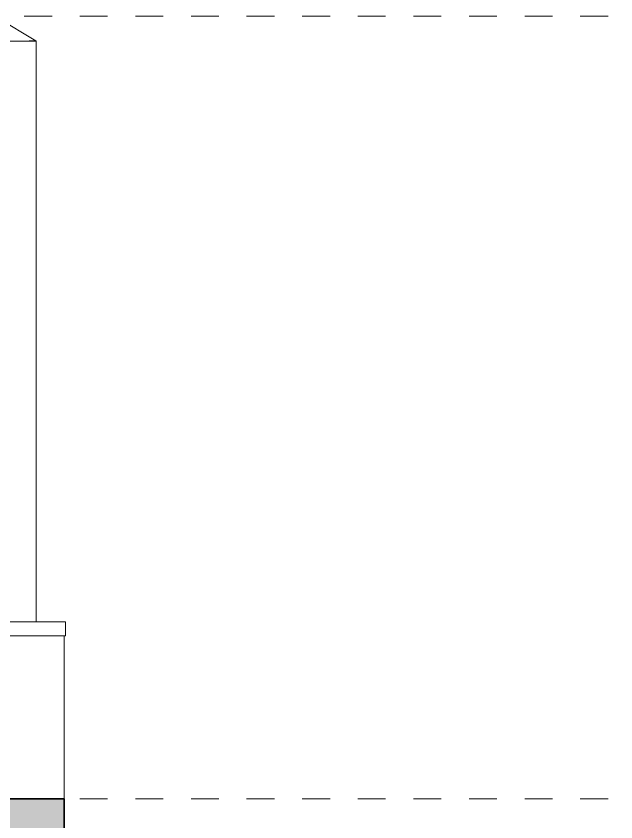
# Model space of a CAD drawing. Header units: metres. Extents: x -3 to 137, y -7 to 15.
# Drawn here: x 94.041 to 96.198, y -0.083 to 2.812 of the extents above; entities that cross this region are included whole.
import ezdxf

# ---------------------------------------------------------------- set-up
doc = ezdxf.new("R2010")
doc.units = ezdxf.units.M
doc.linetypes.add('Centre', pattern=[0.03175, 0.00635, -0.00475, 0.0159, -0.00475])
for name, color, linetype, lineweight in [('A-FLOR', 7, 'Continuous', 9), ('A-FLOR-LEVL', 7, 'Continuous', 9), ('A-FLOR-PATT', 7, 'Continuous', 35), ('A-GENM', 7, 'Continuous', 9), ('A-WALL', 7, 'Continuous', 9), ('I-WALL', 7, 'Continuous', 9)]:
    doc.layers.add(name, color=color, linetype=linetype, lineweight=lineweight)

# ---------------------------------------------------------------- blocks, each defined once
blk = doc.blocks.new('Generic Models 1 - Generic Models 1-2589847-Elevation 5 - a')
at = {"layer": 'A-GENM', "color": 8, "true_color": 0x808080}
for p, q in [((12.9149, 2.8125), (12.9895, 2.8125)), ((13.0083, 2.8125), (13.0457, 2.8125)), ((13.0852, 2.8125), (13.1803, 2.8125)), ((13.5711, 2.8125), (13.6687, 2.8125)), ((13.7085, 2.8125), (13.7459, 2.8125)), ((13.7647, 2.8125), (14.0997, 2.8125)), ((14.1726, 2.8125), (14.2638, 2.8125)), ((14.3367, 2.8125), (17.7681, 2.8125)), ((17.9171, 2.7231), (17.7681, 2.8125)), ((12.9895, 2.7225), (12.9054, 2.7225)), ((13.0455, 2.7225), (13.0083, 2.7225)), ((13.1828, 2.7225), (13.0855, 2.7225)), ((13.3517, 2.7225), (13.1928, 2.7225)), ((13.5614, 2.7225), (13.4025, 2.7225)), ((13.6687, 2.7225), (13.5714, 2.7225)), ((13.7459, 2.7225), (13.7087, 2.7225)), ((14.0997, 2.7225), (13.7647, 2.7225)), ((14.2638, 2.7225), (14.1725, 2.7225)), ((17.9181, 2.7225), (14.3367, 2.7225))]:
    blk.add_line(p, q, dxfattribs=at)

msp = doc.modelspace()

# ---------------------------------------------------------------- hatches: boundary and pattern name
at = {"layer": 'A-FLOR-PATT', "lineweight": 9, "true_color": 0x9a9a9a}
msp.add_hatch(color=253, dxfattribs=at).paths.add_polyline_path([(94.2131, -0.2), (94.2131, 0), (70.1694, 0), (70.1694, -0.2), (94.133, -0.2)])

# ---------------------------------------------------------------- linework, layer by layer
at = {"layer": 'A-FLOR', "lineweight": 35}
for p, q in [((94.2131, 0), (77.3187, 0)), ((94.2131, -0.2), (94.2131, 0))]:
    msp.add_line(p, q, dxfattribs=at)
at = {"layer": 'A-FLOR-LEVL', "color": 253, "linetype": 'Centre', "true_color": 0xaaaaaa}
for p, q in [((64.6698, 2.8125), (99.8139, 2.8125)), ((64.6698, 0), (99.8139, 0))]:
    msp.add_line(p, q, dxfattribs=at)
at = {"layer": 'A-WALL'}
for p, q in [((92.1994, 0.6354), (94.2182, 0.6354)), ((94.2182, 0.6354), (94.2182, 0.5854)), ((94.2182, 0.5854), (92.1963, 0.5854))]:
    msp.add_line(p, q, dxfattribs=at)
at = {"layer": 'I-WALL'}
for p, q in [((94.0881, 2.7225), (90.5317, 2.7225)), ((94.0881, 2.7225), (94.0881, 2.7231)), ((94.0881, 2.7231), (94.1131, 2.7231)), ((94.1131, 2.7231), (94.1131, 0.6354)), ((94.2131, 0.5854), (94.2131, 0))]:
    msp.add_line(p, q, dxfattribs=at)

# ---------------------------------------------------------------- block references
at = {"layer": 'A-GENM', "color": 8, "true_color": 0x808080}
msp.add_blockref('Generic Models 1 - Generic Models 1-2589847-Elevation 5 - a', (76.195, 0), dxfattribs=at)

doc.saveas('drawing.dxf')
